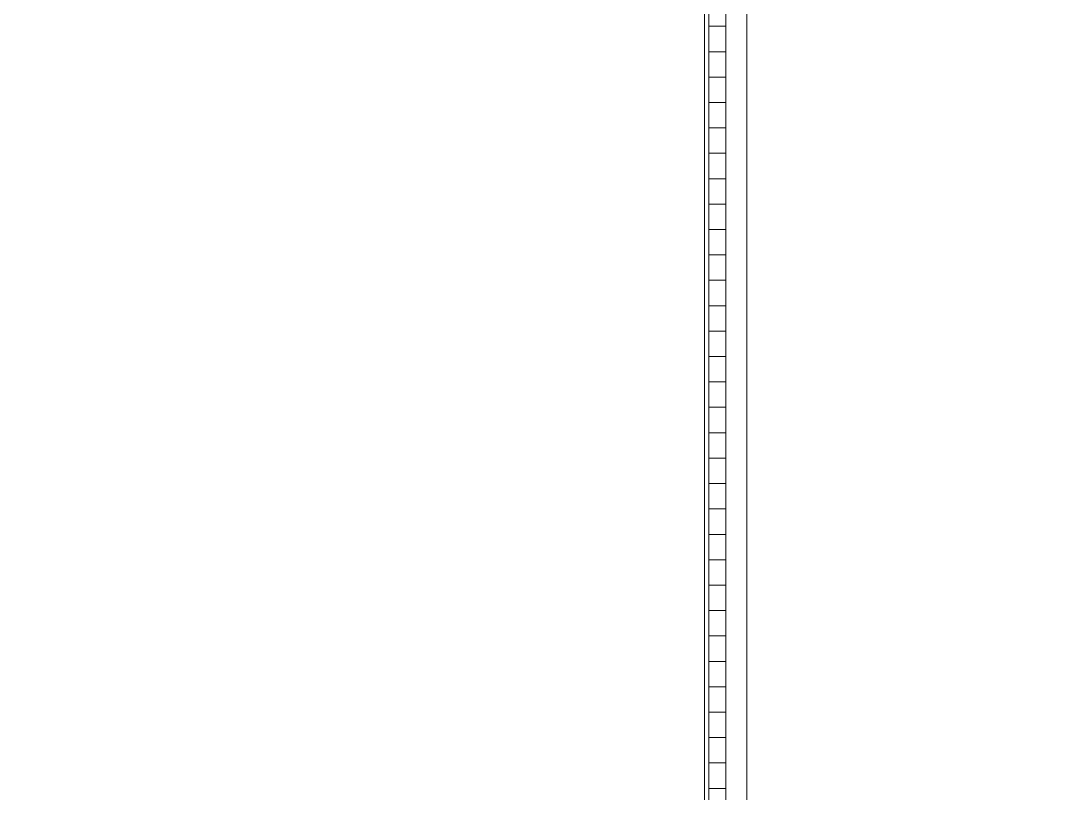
# Model space of a CAD drawing. Header units: inches. Extents: x -38 to 5698, y -33 to 92.
# Drawn here: x 303.862 to 305.097, y 36.324 to 37.236 of the extents above; entities that cross this region are included whole.
import ezdxf

# ---------------------------------------------------------------- set-up
doc = ezdxf.new("R2010")
doc.units = ezdxf.units.IN
doc.header["$MEASUREMENT"] = 0
doc.set_wipeout_variables(frame=1)
doc.linetypes.add('Wipeout_Contour', pattern=[1, 0, -1])
doc.layers.add('02 _ ARQ _ ZON _ Espacio.3D', color=7, linetype='Continuous')
doc.layers.add('Acabado - Muros', color=7, linetype='Continuous')

msp = doc.modelspace()

# ---------------------------------------------------------------- linework, layer by layer
at = {"layer": '02 _ ARQ _ ZON _ Espacio.3D', "color": 254, "linetype": 'Continuous', "lineweight": 0, "flags": 128}
for points in [[(294.47, 29.75), (300.57, 29.75), (300.57, 30.8002), (301.07, 30.8001), (301.07, 30.2), (301.67, 30.1999), (301.67, 29.75), (304.67, 29.75), (304.67, 39.7505), (301.07, 39.7505), (301.07, 39), (300.57, 39), (300.57, 39.4), (294.07, 39.4)], [(307.57, 39), (307.57, 39.7505), (306.294, 39.7505), (306.294, 39.3999), (306.064, 39.4), (306.064, 39.7505), (304.72, 39.75), (304.72, 29.75), (307.57, 29.75), (307.57, 30.6)]]:
    msp.add_lwpolyline(points, dxfattribs=at)

# ---------------------------------------------------------------- next in the draw order: wipeouts: each hides what was drawn before it
at = {"color": 254, "linetype": 'Wipeout_Contour', "lineweight": 0, "ltscale": 14637.651825}
msp.add_wipeout([(304.67, 37.9584), (304.67, 35.8249), (304.72, 35.8249), (304.72, 37.9749), (304.703, 37.9749), (304.703, 37.9584)], dxfattribs=at).dxf.layer = 'Acabado - Muros'

# ---------------------------------------------------------------- next in the draw order: linework, layer by layer
at = {"layer": 'Acabado - Muros', "color": 251, "linetype": 'Continuous', "lineweight": 13, "flags": 128}
for points in [[(304.72, 35.8249), (304.72, 37.9749), (304.72, 39.8)], [(304.67, 35.8249), (304.67, 37.9584)]]:
    msp.add_lwpolyline(points, dxfattribs=at)

# ---------------------------------------------------------------- next in the draw order: wipeouts: each hides what was drawn before it
at = {"color": 254, "linetype": 'Wipeout_Contour', "lineweight": 0, "ltscale": 9758.565114}
msp.add_wipeout([(304.675, 37.9584), (304.675, 35.8249), (304.695, 35.8249), (304.695, 37.9584)], dxfattribs=at).dxf.layer = 'Acabado - Muros'

# ---------------------------------------------------------------- next in the draw order: hatches: boundary and pattern name
at = {"layer": 'Acabado - Muros', "linetype": 'Continuous', "lineweight": 0}
h = msp.add_hatch(dxfattribs=at)
h.set_pattern_fill('CONTRACHAPADO_0002', color=254, style=0, pattern_type=2)
h.set_pattern_definition([(0, (277.500038, 6e-09), (0, 0.030000001), [])])
h.paths.add_polyline_path([(304.675, 37.9584), (304.675, 35.8249), (304.695, 35.8249), (304.695, 37.9584)])

# ---------------------------------------------------------------- next in the draw order: linework, layer by layer
at = {"layer": 'Acabado - Muros', "color": 7, "linetype": 'Continuous', "lineweight": 13, "flags": 128}
msp.add_lwpolyline([(304.675, 37.9584), (304.695, 37.9584), (304.695, 35.8249), (304.675, 35.8249)], close=True, dxfattribs=at)

doc.saveas('drawing.dxf')
